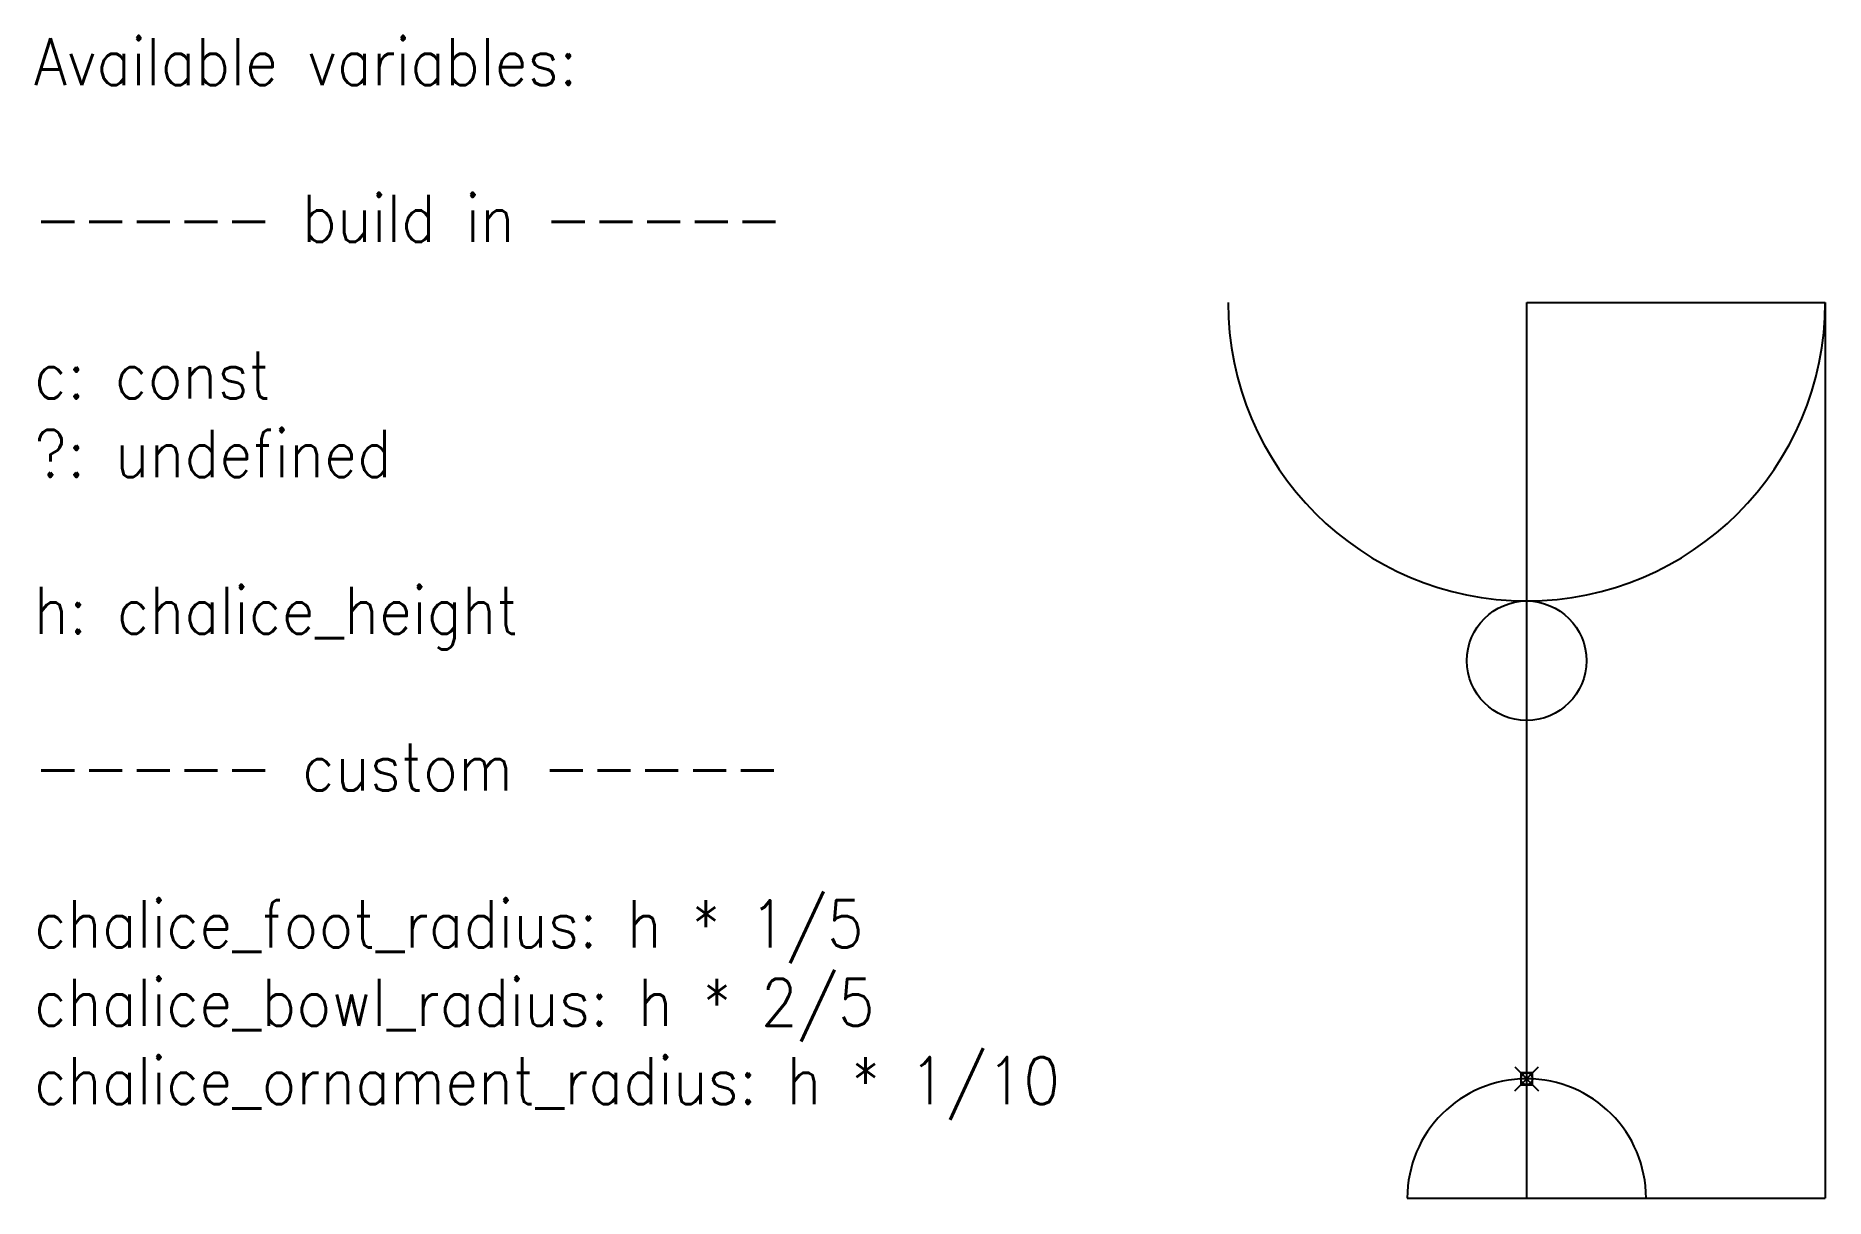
# Model space of a CAD drawing. Header units: millimetres. Extents: x -100 to 50, y 0 to 97.
import ezdxf

# ---------------------------------------------------------------- set-up
doc = ezdxf.new("R2010")
doc.units = ezdxf.units.MM
doc.header["$PDMODE"] = 99
doc.layers.get('0').update_dxf_attribs({"lineweight": 25})
doc.layers.add('CUTTING', color=1, linetype='Continuous', lineweight=25, true_color=0xff0000)
doc.layers.add('VIRTUAL_LAYER', color=2, linetype='Continuous', lineweight=25, true_color=0xffff00)
doc.layers.add('DEBUG', color=1, linetype='CONTINUOUS')
doc.styles.add('textstyle11', font='Standard')

msp = doc.modelspace()

# ---------------------------------------------------------------- linework, layer by layer
at = {"layer": 'CUTTING', "color": 251}
msp.add_line((25, 10), (25, 40), dxfattribs=at)
at = {"layer": 'DEBUG', "color": 190}
for p, q in [((25, 50), (25, 75)), ((25, 75), (50, 75)), ((25, 45), (25, 50)), ((25, 40), (25, 45))]:
    msp.add_line(p, q, dxfattribs=at)
at = {"layer": 'DEBUG', "color": 40}
for p, q in [((25, 0), (25, 10)), ((15, 0), (35, 0)), ((25, 0), (35, 0)), ((35, 0), (50, 0))]:
    msp.add_line(p, q, dxfattribs=at)
at = {"layer": 'DEBUG', "color": 190}
msp.add_circle((25, 45), 5, dxfattribs=at)
msp.add_arc((25, 75), 25, 180, 0, dxfattribs=at)
at = {"layer": 'DEBUG', "color": 40}
msp.add_arc((25, 0), 10, 0, 180, dxfattribs=at)
at = {"layer": 'VIRTUAL_LAYER', "color": 251}
msp.add_line((50, 75), (50, 0), dxfattribs=at)
msp.add_point((25, 10), dxfattribs=at)

# ---------------------------------------------------------------- texts
at = {"color": 251, "insert": (-100, 0), "char_height": 3.937, "attachment_point": 7, "style": 'textstyle11'}
msp.add_mtext('Available variables: \\P\\P----- build in -----\\P\\Pc: const\\P?: undefined \\P\\Ph: chalice_height\\P\\P----- custom -----\\P\\Pchalice_foot_radius: h * 1/5\\Pchalice_bowl_radius: h * 2/5\\Pchalice_ornament_radius: h * 1/10\\P\\P', dxfattribs=at)

doc.saveas('drawing.dxf')
